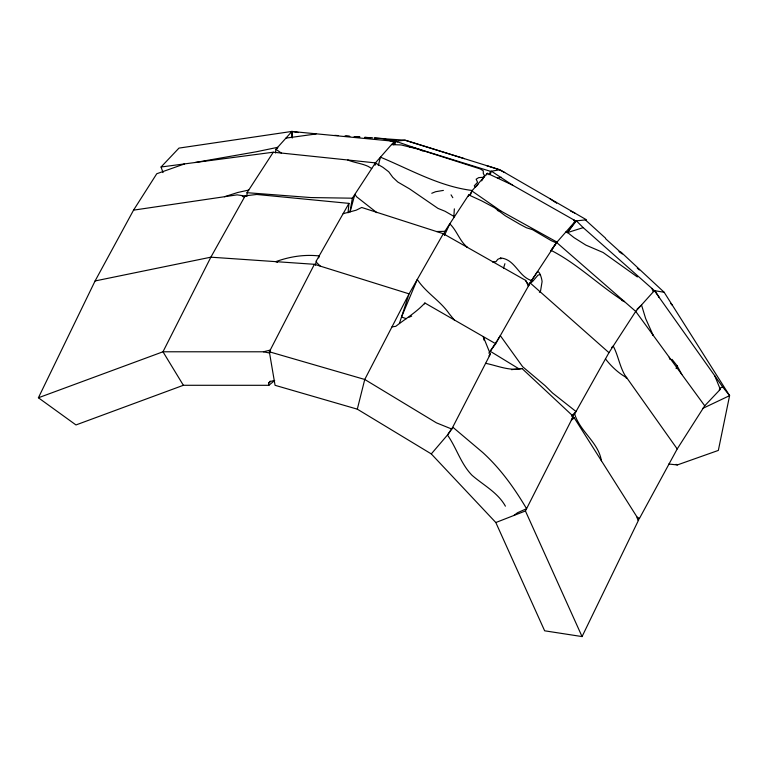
<?xml version="1.0" encoding="UTF-8"?>
<svg xmlns="http://www.w3.org/2000/svg" width="768" height="768" viewBox="0 0 768 768"><rect width="100%" height="100%" fill="white"/><g stroke="black" fill="none" stroke-linecap="round" stroke-linejoin="round"><path stroke-width="1.15" d="M246.97 196.31L247.027 192.691L273.283 152.208L375.427 162.883L394.397 141.322L291.677 131.462M453.85 216.931L454.339 208.848M454.541 216.739L444.95 211.219L437.981 208.397L409.594 188.899L397.814 182.035L392.736 177.245L388.752 171.802L382.877 167.299L375.379 162.96L352.358 198.192L349.949 212.016M348.048 212.832L348.97 203.376L256.762 194.467L245.203 195.821L210.864 257.184L162.979 351.782L38.4 397.776L75.974 424.944L183.37 385.286L268.867 385.306L274.685 380.534M277.565 148.31L277.67 147.331L256.33 151.766L195.062 162.518M275.491 152.995L275.933 149.261L291.946 131.424L298.464 132.528M375.072 165.226L375.427 162.883M571.574 419.011L571.382 420.173L574.253 417.878L638.746 519.744L582.058 636.576L544.646 630.806L495.821 522.528L431.29 453.917L357.312 409.162L275.059 385.306L269.347 351.792L314.41 264.298L409.075 293.856L443.318 233.712L525.571 280.358L528.634 285.178L528.47 286.003L525.571 280.358M393.744 144.864L394.397 141.322M484.09 176.995L484.349 175.258L483.322 173.578L483.254 170.755L480.154 168.893L419.203 149.395L401.165 144.941L391.507 144.605M315.341 265.267L316.301 260.966L348.97 203.376M318.701 257.894L319.152 255.946C304.358 254.275 289.709 256.618 275.779 261.648L277.498 262.262M378.317 165.581L380.448 157.171C410.467 169.622 439.546 186.49 472.282 190.493L470.131 195.398M394.762 144.518L395.558 141.206L404.947 140.237L464.41 158.669M357.312 409.162L364.752 379.469L409.075 293.856L399.389 323.53M350.16 211.67L354.864 194.342L356.678 196.848L376.81 212.65M468.346 196.253L468.739 194.909L481.766 200.909L494.477 207.667L505.315 215.789L519.898 224.285L526.454 227.76L532.512 229.661L551.347 240.701L556.378 242.899L528.547 285.235M503.51 268.224L504.912 263.683M676.128 368.554L677.021 365.645L672.01 359.318M490.157 174.47L491.443 171.206L512.669 185.222M374.323 138.077L405.264 140.198L499.93 169.757L586.483 219.802L575.616 220.925L511.978 184.838L487.315 173.299L486.701 174.826M443.549 234.48L444.883 231.331L468.739 194.909M489.062 174.768L490.598 171.35L499.498 169.834L486.432 165.542M444.442 235.488L449.798 223.824C457.018 230.707 459.629 241.219 467.549 247.45L467.04 247.411M394.032 144.47L395.059 142.282L396.47 141.341L397.21 142.022M38.4 397.776L95.088 280.954L133.546 210.144L156.758 173.75L184.57 163.901M495.821 522.528L525.427 510.97L573.302 416.381L522.029 368.525C509.635 371.27 497.558 365.731 485.635 363.312M431.29 453.917L448.205 434.15L451.766 429.053L490.358 354.134L483.322 336.778L484.08 340.214M469.738 195.101L471.888 190.934L487.315 173.299M424.426 303.907L424.896 303.005L495.715 343.757L530.189 282.97L608.957 352.675L574.646 413.981L573.13 415.43M637.546 520.022L639.446 518.458L677.213 448.944L704.726 405.792L720.307 389.347L714.73 375.734M565.824 232.33L566.304 231.504L574.013 237.629L585.869 245.107L603.12 252.499L637.363 276.95M481.661 180.874L483.446 177.936M497.386 340.166L500.314 335.645L522.634 366.701L545.136 385.69L552.518 392.995L576.019 411.523L571.411 416.15M494.525 344.602L490.214 351.254L518.64 368.63M495.686 342.806L496.838 341.011M608.957 352.675L635.722 311.405L654.384 290.621L664.157 292.282L729.6 395.645L718.339 450.422L677.29 464.957L668.832 464.016M574.877 221.962L575.395 221.165L573.485 219.715L574.301 221.03M488.832 353.126L495.715 343.757M450.778 430.08L447.475 435.005C456.586 447.907 460.771 463.766 472.013 475.277C483.389 485.184 497.76 492.451 505.411 506.179M451.382 429.187L452.986 427.354L482.688 452.448C500.438 468.576 514.435 488.16 526.57 508.714L517.488 512.746L513.898 515.472M532.781 278.515L535.286 274.915M575.395 221.165L556.646 242.486L550.752 250.925L556.378 242.899M531.168 280.838L532.157 279.418M535.91 274.013C538.838 266.851 541.92 278.89 542.083 281.606L540.384 291.994L539.386 292.214M528.125 285.907L530.189 282.97M567.36 232.579L575.616 220.925M556.378 242.947L556.982 242.102L500.765 210.97L471.888 190.934M488.928 355.872L490.358 354.134M626.266 378.326L626.707 377.712C618.336 373.085 611.328 366.413 605.434 358.848M567.274 232.781L576.374 220.838L583.19 227.626L654.384 290.621L722.64 386.89L729.6 395.645L702.634 408.461M268.867 385.306L268.762 382.954L270.221 381.11M476.083 186.701L478.032 184.406M163.027 172.608L161.059 167.002L178.973 148.099L291.946 131.424L292.224 138.067M640.416 306.019L637.056 309.187M611.587 347.549L613.238 346.08C618.125 355.306 619.536 365.818 624.72 374.899L677.213 448.944M424.896 303.005C416.285 312.346 405.648 318.634 395.77 326.323L391.978 326.89M268.762 382.954L270.902 381.35L274.234 380.448M529.152 283.776L532.522 281.549L538.013 275.117L540.317 274.598M719.482 388.483L722.64 386.89M531.734 280.608C518.39 276.672 515.376 259.354 500.707 257.99L497.77 259.334L495.936 261.734L492.624 261.667L492.96 262.147M409.094 317.203L411.686 316.09M719.232 389.808L720.307 389.347M431.77 193.267L435.667 191.702L443.395 190.406M568.915 232.138L583.19 227.626M224.458 196.733L237.619 192.518L248.736 190.061M343.114 213.696L356.15 210.202L361.709 207.475L443.318 233.712M522.029 368.525L511.421 369.658M263.443 351.792L270.221 350.093L269.558 353.03L263.443 351.792L162.979 351.782L183.37 385.286M497.51 178.147L501.427 177.274M409.507 147.293L411.139 146.938L416.63 148.474L490.598 171.35M483.898 177.216L478.704 177.629L476.16 179.203L477.581 182.275L474.298 185.808L475.306 187.027M95.088 280.954L210.864 257.184L314.41 264.298M133.546 210.144L237.178 194.851L246.019 196.166M161.059 167.002L273.283 152.208M285.946 138.115L316.051 133.978M436.531 231.533L444.883 231.331M352.358 198.192L310.915 197.568L247.027 192.691M574.253 417.878L572.246 417.101M389.933 140.89L396.48 140.938L384.25 139.2M374.659 137.99L385.555 138.749M344.899 136.003L349.882 136.33M364.781 137.328L372.739 137.856M354.883 136.656L359.942 137.002L354.086 136.685M334.694 135.35L338.198 135.59M345.754 136.109L349.325 136.358M364.8 137.414L370.752 137.827M497.366 210.557L500.765 210.97M406.397 318.682L401.501 317.069L417.283 279.446C425.933 292.781 440.294 300.749 449.222 313.766L454.32 320.016M658.723 297.398L659.309 297.562L655.008 290.726M269.347 351.792L364.752 379.469L436.445 422.851L451.766 429.053M416.63 148.474L395.558 141.206M418.118 148.954L422.928 151.075M242.294 196.301L244.464 197.146M574.896 213.101L570.49 210.979M621.878 300.422L624.547 301.67C599.357 285.734 577.901 264.134 551.395 250.522M499.402 169.843L504.71 172.522M347.798 160.003C354.317 162.72 361.67 163.363 368.208 166.406L371.731 168.547M652.406 334.848L653.136 335.232L645.667 318.605L641.51 304.963M676.099 464.323L677.29 464.957M639.446 518.458L637.114 517.162L637.334 518.65M619.018 251.597L622.378 253.891L605.76 238.877M549.734 198.547L555.485 202.474M281.29 153.043L275.933 149.261M585.398 219.907L605.626 238.253M620.947 252.077L664.157 292.282M556.646 242.486L635.722 311.405L704.726 405.792M639.35 269.981L637.286 268.157M320.333 266.15L316.694 262.608L316.301 260.966M670.675 303.475L672.48 305.414M555.456 201.859L556.598 203.27M375.898 163.776L375.389 163.114M451.046 194.842L452.813 197.712M681.84 374.486L677.021 365.645M574.646 413.981C580.061 431.731 598.493 442.33 601.392 460.752M525.427 510.97L582.058 636.576M651.869 288.394L653.251 291.629M669.245 357.254L669.763 359.261M500.707 257.99L500.813 258.902M291.946 131.424L292.186 137.338"/></g></svg>
